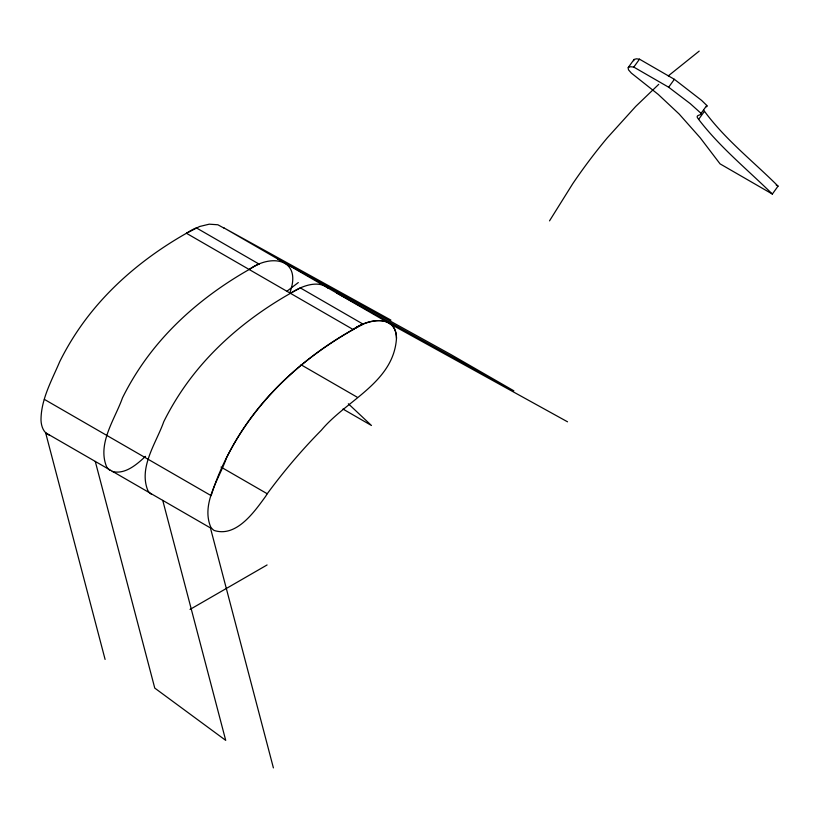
<?xml version="1.0" encoding="UTF-8"?>
<svg xmlns="http://www.w3.org/2000/svg" width="819" height="819" viewBox="0 0 819 819"><rect width="100%" height="100%" fill="white"/><g stroke="black" fill="none" stroke-linecap="round" stroke-linejoin="round"><path stroke-width="1.23" d="M396.488 338.206C393.785 382.371 346.355 400.163 321.376 430.2A366.81 211.783 -60 0 0 267.229 493.755A74.509 43.018 -60 0 1 265.571 496.427C254.115 512.172 236.302 537.602 214.148 530.466A32.484 18.755 -60 0 1 210.657 526.883C201.054 503.583 219.082 479.043 226.505 457.934A156.562 90.387 -60 0 1 247.072 423.249C274.375 384.121 311.906 353.02 353.214 329.555C367.229 319.574 395.894 312.93 396.488 338.206C396.242 313.421 366.615 319.031 353.214 329.555L186.435 233.272C145.137 256.726 107.606 287.838 80.293 326.965A156.562 90.387 -60 0 0 59.726 361.65C51.822 380.374 40.889 399.437 41.011 420.331C41.257 426.187 43.489 432.934 49.437 435.227M289.936 292.567C302.406 258.425 271.038 253.511 249.181 269.492C207.883 292.956 170.352 324.068 143.038 363.186A156.562 90.387 -60 0 0 122.471 397.88C115.059 418.98 97.021 443.529 106.624 466.82A32.484 18.755 -60 0 0 110.115 470.403M549.518 220.874L572.798 183.63A342.055 197.481 -60 0 1 607.278 137.868L635.708 106.45L658.742 84.337M706.377 106.787L707.166 106.327L706.787 105.446L701.607 100.399L674.365 79.31L639.506 59.183L636.363 58.814L634.039 59.47L628.091 67.742L628.552 69.891L631.357 73.106L658.22 94.4L679.135 114.015L700.245 137.827L720.055 163.861L772.337 194.052L778.05 186.128C753.081 161.179 724.477 138.964 703.705 110.217M634.039 59.47L633.752 60.76M628.327 67.383L630.65 66.728L633.793 67.097L639.506 59.183M633.793 67.097L668.652 87.224L674.365 79.31M772.337 194.052C747.46 169.584 719.881 147.225 698.638 119.369C693.888 114.128 701.883 115.96 701.074 113.36L706.787 105.446M698.638 119.369L704.35 111.456M145.536 456.357C136.712 464.475 125.133 474.825 112.183 471.457M668.304 75.88L699.201 51.106M287.121 291.083L298.311 282.555M249.181 269.492L251.494 268.028M151.402 494.236A32.484 18.755 -60 0 1 147.911 490.653C138.309 467.362 156.337 442.813 163.759 421.713A156.562 90.387 -60 0 1 184.326 387.029C211.63 347.901 249.16 316.789 290.458 293.325L292.772 291.861A74.652 43.1 -60 0 1 300.317 287.899C308.978 284.08 320.567 281.552 328.429 288.401M190.028 609.438L267.086 564.956M290.458 293.325L300.317 287.899L363.063 324.129C293.765 360.053 234.664 420.055 211.148 495.659L44.369 399.375M390.939 320.106L223.843 227.856L390.622 324.14L567.526 421.805M277.508 258.835L451.013 354.627L513.871 390.827L336.967 293.161M776.217 185.074L778.05 186.128M259.029 264.066L196.284 227.836A74.652 43.1 -60 0 0 188.749 231.808L186.435 233.272L199.56 226.515L209.234 224.181L217.844 224.764L224.396 228.337M301.013 364.762L357.156 397.174M342.956 409.05L371.457 425.491L348.341 403.767M221.007 467.065L267.24 493.755M668.652 87.224L690.243 103.624L701.074 113.36M273.403 767.894L210.432 527.917L45.618 432.76L105.098 659.428M162.746 500.389L225.716 740.366L154.76 688.093L95.28 461.435M355.518 328.091A74.652 43.1 -60 0 1 363.063 324.119M251.494 268.028A74.652 43.1 -60 0 1 259.029 264.066"/></g></svg>
